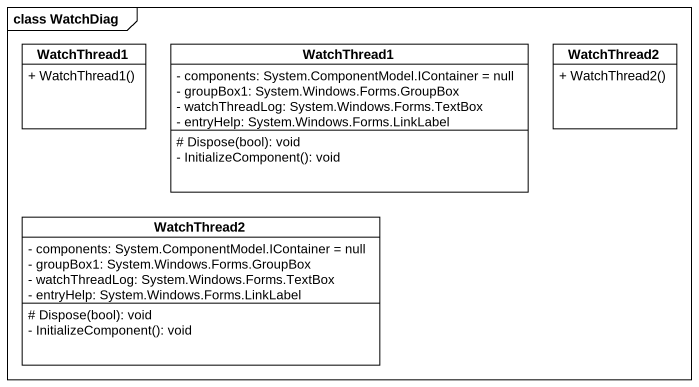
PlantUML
@startuml
mainframe class WatchDiag
hide circle
hide empty members
skinparam classAttributeIconSize 0
class WatchThread1 {
  + WatchThread1()
}
class "WatchThread1" as WatchThread1_2 {
  - components: System.ComponentModel.IContainer = null
  - groupBox1: System.Windows.Forms.GroupBox
  - watchThreadLog: System.Windows.Forms.TextBox
  - entryHelp: System.Windows.Forms.LinkLabel
  # Dispose(bool): void
  - InitializeComponent(): void
}
class WatchThread2 {
  + WatchThread2()
}
class "WatchThread2" as WatchThread2_2 {
  - components: System.ComponentModel.IContainer = null
  - groupBox1: System.Windows.Forms.GroupBox
  - watchThreadLog: System.Windows.Forms.TextBox
  - entryHelp: System.Windows.Forms.LinkLabel
  # Dispose(bool): void
  - InitializeComponent(): void
}
@enduml
